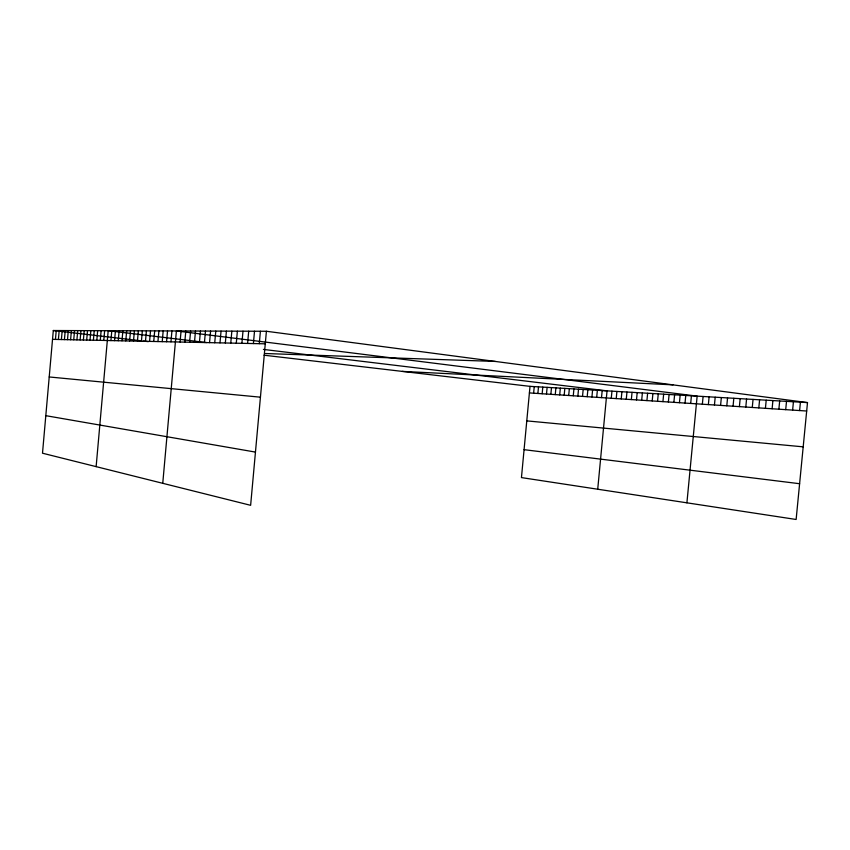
<?xml version="1.0" encoding="UTF-8"?>
<svg xmlns="http://www.w3.org/2000/svg" width="850" height="850" viewBox="0 0 850 850"><rect width="100%" height="100%" fill="white"/><g stroke="black" fill="none" stroke-linecap="round" stroke-linejoin="round"><path stroke-width="1.27" d="M266.411 331.266L53.306 330.522L42.5 453.209L250.633 505.314L266.411 331.266L807.5 402.592L796.131 519.477L521.454 477.594L530.017 386.357L807.5 402.592M55.452 339.416L56.227 330.533M58.406 339.479L59.192 330.544M61.402 339.543L62.199 330.554M64.43 339.607L65.227 330.565M67.501 339.671L68.297 330.576M70.603 339.734L71.411 330.586M73.738 339.798L74.556 330.597M76.914 339.873L77.733 330.608M80.134 339.936L80.952 330.618M83.385 340L84.214 330.629M86.679 340.074L87.518 330.639M90.015 340.149L90.854 330.65M93.394 340.212L94.233 330.661M96.815 340.287L97.665 330.671M100.268 340.361L101.129 330.692M103.774 340.436L104.635 330.703M96.135 466.639L108.194 330.714L206.497 342.561M110.925 340.584L111.796 330.724M114.559 340.659L115.441 330.735M118.256 340.733L119.138 330.746M121.986 340.818L122.878 330.767M125.779 340.892L126.671 330.777M129.614 340.978L130.518 330.788M133.493 341.052L134.406 330.809M137.434 341.137L138.359 330.82M141.429 341.222L142.354 330.831M145.477 341.307L146.402 330.841M149.579 341.392L150.514 330.862M153.733 341.477L154.679 330.873M157.951 341.562L158.897 330.894M162.222 341.658L163.179 330.905M166.558 341.743L167.524 330.916M170.956 341.838L171.923 330.937M162.754 483.31L176.396 330.947L697.149 396.132L686.906 502.828M180.072 342.029L181.061 330.969M184.801 342.125L185.799 330.979M189.603 342.231L190.613 331.001M194.48 342.327L195.489 331.022M199.421 342.433L200.451 331.033M204.446 342.539L205.477 331.054M209.546 342.646L210.587 331.075M214.731 342.752L215.783 331.086M219.991 342.869L221.053 331.107M225.335 342.975L226.408 331.128M230.764 343.092L231.848 331.149M236.289 343.209L237.373 331.171M241.899 343.326L242.994 331.181M247.594 343.442L248.699 331.203M253.396 343.57L254.511 331.224M259.282 343.687L260.408 331.245M533.619 393.199L534.246 386.601M537.88 393.476L538.496 386.856M542.162 393.763L542.789 387.101M546.497 394.039L547.124 387.356M550.864 394.326L551.491 387.611M555.263 394.612L555.9 387.876M559.704 394.899L560.341 388.131M564.188 395.197L564.825 388.397M568.703 395.494L569.351 388.663M573.272 395.792L573.92 388.928M577.872 396.089L578.521 389.194M582.516 396.397L583.174 389.47M587.201 396.695L587.86 389.746M591.929 397.003L592.588 390.022M596.7 397.322L597.369 390.299M601.513 397.63L602.183 390.575M597.72 489.228L607.049 390.862L263.415 349.424M611.278 398.267L611.957 391.149M616.229 398.597L616.909 391.446M621.222 398.916L621.913 391.733M626.269 399.245L626.96 392.031M631.359 399.574L632.049 392.328M636.501 399.914L637.192 392.626M641.686 400.254L642.388 392.934M646.924 400.594L647.626 393.242M652.205 400.934L652.917 393.55M657.549 401.285L658.261 393.858M662.936 401.636L663.648 394.177M668.376 401.997L669.099 394.496M673.88 402.348L674.602 394.814M679.426 402.709L680.149 395.144M685.036 403.081L685.759 395.473M690.689 403.453L691.422 395.803M702.355 404.207L703.099 396.483M708.369 404.6L709.112 396.833M714.446 404.993L715.201 397.194M720.588 405.397L721.342 397.556M726.793 405.801L727.547 397.917M733.061 406.215L733.816 398.278M739.394 406.629L740.159 398.65M745.801 407.044L746.566 399.033M752.271 407.469L753.047 399.404M758.816 407.894L759.592 399.787M765.425 408.319L766.211 400.18M772.119 408.765L772.905 400.573M778.876 409.201L779.673 400.966M785.708 409.647L786.516 401.37M792.625 410.093L793.433 401.774M799.616 410.55L800.424 402.178M52.519 339.362L265.274 343.814M265.466 353.526L495.327 361.441M402.199 371.386L672.987 384.859M529.401 392.923L806.682 411.017M526.777 420.888L803.197 446.845M49.215 376.964L260.44 397.184M53.306 330.522L140.643 340.754M143.193 341.052L148.293 341.647M264.031 355.204L530.017 386.357M524.078 449.671L799.606 483.714M45.804 415.671L255.457 452.094"/></g></svg>
